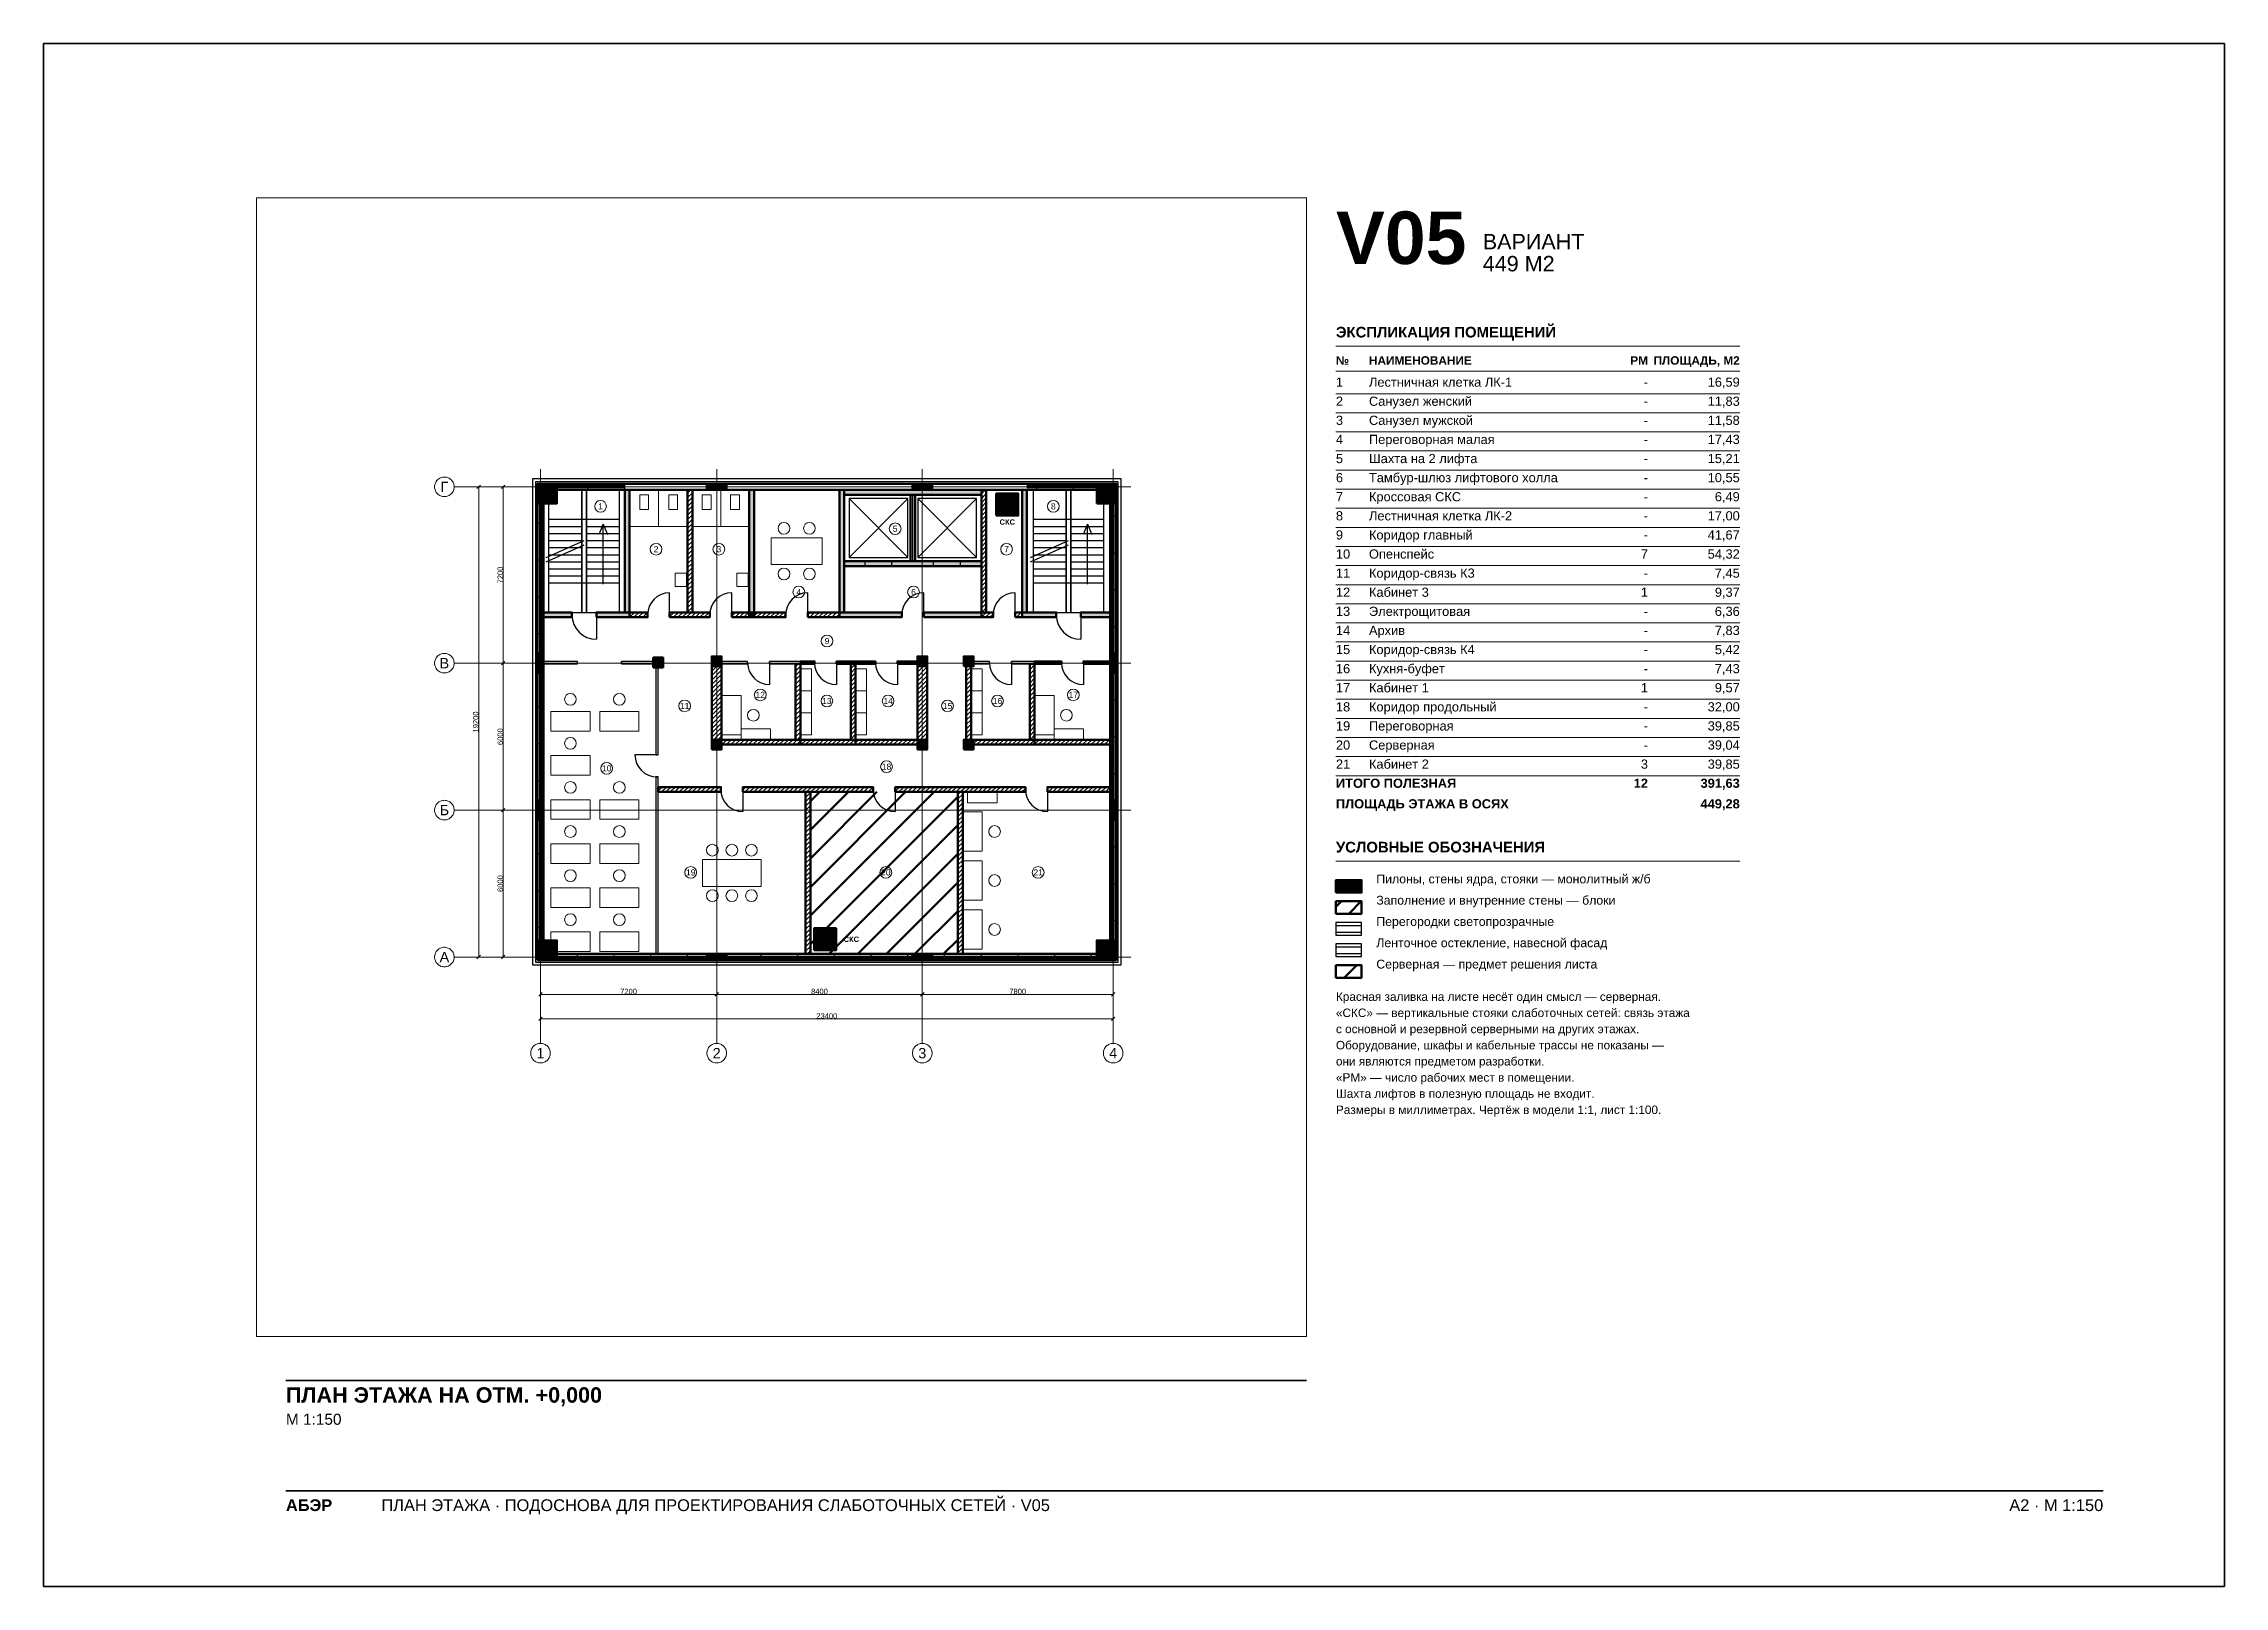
# Paper-space layout 'A2-1-100' of a CAD drawing. Header units: millimetres. Extents: x 0 to 594, y 0 to 420.
# The model-space entities are those that its viewports show. They can reach past a viewport. Long polylines and large blocks are cut down to what shows.
import ezdxf
from ezdxf.enums import TextEntityAlignment as Align

# ---------------------------------------------------------------- set-up
doc = ezdxf.new("R2010")
doc.units = ezdxf.units.MM
doc.linetypes.add('CENTER2', pattern=[2.541, 1.587, -0.318, 0.318, -0.318])
for name, color, linetype, lineweight in [('A-ANNO-LEGEND', 7, 'CONTINUOUS', 18), ('A-ANNO-NOTES', 8, 'CONTINUOUS', 13), ('A-ANNO-ROOM', 7, 'CONTINUOUS', 18), ('A-ANNO-TABLE', 7, 'CONTINUOUS', 18), ('A-DIMS', 8, 'CONTINUOUS', 13), ('A-DOOR', 3, 'CONTINUOUS', 25), ('A-ELEV', 7, 'CONTINUOUS', 25), ('A-FACADE-PANEL', 8, 'CONTINUOUS', 25), ('A-FURN', 8, 'CONTINUOUS', 18), ('A-GLAZ-RIBBON', 5, 'CONTINUOUS', 25), ('A-GRID', 8, 'CENTER2', 13), ('A-HATCH', 9, 'CONTINUOUS', 9), ('A-OUTLINE', 7, 'CONTINUOUS', 50), ('A-SANI', 8, 'CONTINUOUS', 18), ('A-STAIR', 7, 'CONTINUOUS', 25), ('A-TITLE', 7, 'CONTINUOUS', 35), ('A-VIEWPORT', 8, 'CONTINUOUS', 9), ('A-WALL-BLOCK', 9, 'CONTINUOUS', 50), ('A-WALL-GLASS', 4, 'CONTINUOUS', 25), ('A-WALL-RC', 7, 'CONTINUOUS', 50), ('E-SCS-RISER', 1, 'CONTINUOUS', 50), ('E-SERVER-ROOM', 1, 'CONTINUOUS', 50)]:
    doc.layers.add(name, color=color, linetype=linetype, lineweight=lineweight)
doc.styles.add('Arial', font='arial.ttf')
doc.styles.add('Arial-Bold', font='arialbd.ttf')
doc.styles.get("Standard").update_dxf_attribs({"font": 'arial.ttf'})

msp = doc.modelspace()

# ---------------------------------------------------------------- hatches: boundary and pattern name
at = {"layer": 'A-HATCH'}
h = msp.add_hatch(dxfattribs=at)
h.set_pattern_fill('ANSI31', scale=40)
h.paths.add_polyline_path([(6009, 14075), (6209, 14075), (6209, 19075), (6209, 19075), (6009, 19075), (6009, 19075)])
h = msp.add_hatch(dxfattribs=at)
h.set_pattern_fill('ANSI31', scale=40)
h.paths.add_polyline_path([(18013, 14075), (18213, 14075), (18213, 19075), (18213, 19075), (18013, 19075), (18013, 19075)])
h = msp.add_hatch(dxfattribs=at)
h.set_pattern_fill('ANSI31', scale=40)
h.paths.add_polyline_path([(3643, 13875), (4376, 13875), (4376, 14075), (3643, 14075)])
h = msp.add_hatch(dxfattribs=at)
h.set_pattern_fill('ANSI31', scale=40)
h.paths.add_polyline_path([(5276, 13875), (6917, 13875), (6917, 14075), (5276, 14075)])
h = msp.add_hatch(dxfattribs=at)
h.set_pattern_fill('ANSI31', scale=40)
h.paths.add_polyline_path([(7817, 13875), (8525, 13875), (8525, 14075), (7817, 14075)])
h = msp.add_hatch(dxfattribs=at)
h.set_pattern_fill('ANSI31', scale=40)
h.paths.add_polyline_path([(8725, 13875), (10018, 13875), (10018, 14075), (8725, 14075)])
h = msp.add_hatch(dxfattribs=at)
h.set_pattern_fill('ANSI31', scale=40)
h.paths.add_polyline_path([(10918, 13875), (12212, 13875), (12212, 14075), (10918, 14075)])
h = msp.add_hatch(dxfattribs=at)
h.set_pattern_fill('ANSI31', scale=40)
h.paths.add_polyline_path([(18013, 13875), (18494, 13875), (18494, 14075), (18013, 14075)])
h = msp.add_hatch(dxfattribs=at)
h.set_pattern_fill('ANSI31', scale=40)
h.paths.add_polyline_path([(19394, 13875), (19674, 13875), (19674, 14075), (19394, 14075)])
h = msp.add_hatch(dxfattribs=at)
h.set_pattern_fill('ANSI31', scale=40)
h.paths.add_polyline_path([(4709, 11975), (4809, 11975), (4809, 12075), (4709, 12075)])
h = msp.add_hatch(dxfattribs=at)
h.set_pattern_fill('ANSI31', scale=40)
h.paths.add_polyline_path([(7000, 8675), (7400, 8675), (7400, 12075), (7000, 12075)])
h = msp.add_hatch(dxfattribs=at)
h.set_pattern_fill('ANSI31', scale=40)
h.paths.add_polyline_path([(10423, 8875), (10623, 8875), (10623, 11975), (10423, 11975)])
h = msp.add_hatch(dxfattribs=at)
h.set_pattern_fill('ANSI31', scale=40)
h.paths.add_polyline_path([(10623, 11975), (11198, 11975), (11198, 12075), (10623, 12075)])
h = msp.add_hatch(dxfattribs=at)
h.set_pattern_fill('ANSI31', scale=40)
h.paths.add_polyline_path([(12098, 11975), (12874, 11975), (12874, 12075), (12098, 12075)])
h = msp.add_hatch(dxfattribs=at)
h.set_pattern_fill('ANSI31', scale=40)
h.paths.add_polyline_path([(12674, 8875), (12874, 8875), (12874, 11975), (12674, 11975)])
h = msp.add_hatch(dxfattribs=at)
h.set_pattern_fill('ANSI31', scale=40)
h.paths.add_polyline_path([(12874, 11975), (13687, 11975), (13687, 12075), (12874, 12075)])
h = msp.add_hatch(dxfattribs=at)
h.set_pattern_fill('ANSI31', scale=40)
h.paths.add_polyline_path([(14587, 11975), (15400, 11975), (15400, 12075), (14587, 12075)])
h = msp.add_hatch(dxfattribs=at)
h.set_pattern_fill('ANSI31', scale=40)
h.paths.add_polyline_path([(15400, 8675), (15800, 8675), (15800, 12075), (15400, 12075)])
h = msp.add_hatch(dxfattribs=at)
h.set_pattern_fill('ANSI31', scale=40)
h.paths.add_polyline_path([(17393, 8675), (17593, 8675), (17593, 12075), (17393, 12075)])
h = msp.add_hatch(dxfattribs=at)
h.set_pattern_fill('ANSI31', scale=40)
h.paths.add_polyline_path([(19989, 8875), (20189, 8875), (20189, 11975), (19989, 11975)])
h = msp.add_hatch(dxfattribs=at)
h.set_pattern_fill('ANSI31', scale=40)
h.paths.add_polyline_path([(20189, 11975), (21282, 11975), (21282, 12075), (20189, 12075)])
h = msp.add_hatch(dxfattribs=at)
h.set_pattern_fill('ANSI31', scale=40)
h.paths.add_polyline_path([(22182, 11975), (23275, 11975), (23275, 11975), (23275, 12075), (23275, 12075), (22182, 12075)])
h = msp.add_hatch(dxfattribs=at)
h.set_pattern_fill('ANSI31', scale=40)
h.paths.add_polyline_path([(7400, 8675), (10623, 8675), (10623, 8875), (7400, 8875)])
h = msp.add_hatch(dxfattribs=at)
h.set_pattern_fill('ANSI31', scale=40)
h.paths.add_polyline_path([(10623, 8675), (12874, 8675), (12874, 8875), (10623, 8875)])
h = msp.add_hatch(dxfattribs=at)
h.set_pattern_fill('ANSI31', scale=40)
h.paths.add_polyline_path([(12874, 8675), (15400, 8675), (15400, 8875), (12874, 8875)])
h = msp.add_hatch(dxfattribs=at)
h.set_pattern_fill('ANSI31', scale=40)
h.paths.add_polyline_path([(17593, 8675), (20189, 8675), (20189, 8875), (17593, 8875)])
h = msp.add_hatch(dxfattribs=at)
h.set_pattern_fill('ANSI31', scale=40)
h.paths.add_polyline_path([(20189, 8675), (23275, 8675), (23275, 8675), (23275, 8875), (23275, 8875), (20189, 8875)])
h = msp.add_hatch(dxfattribs=at)
h.set_pattern_fill('ANSI31', scale=40)
h.paths.add_polyline_path([(4809, 6742), (7370, 6742), (7370, 6942), (4809, 6942)])
h = msp.add_hatch(dxfattribs=at)
h.set_pattern_fill('ANSI31', scale=40)
h.paths.add_polyline_path([(8270, 6742), (13592, 6742), (13592, 6942), (8270, 6942)])
h = msp.add_hatch(dxfattribs=at)
h.set_pattern_fill('ANSI31', scale=40)
h.paths.add_polyline_path([(10831, 125), (11031, 125), (11031, 125), (11031, 6742), (10831, 6742), (10831, 125)])
h = msp.add_hatch(dxfattribs=at)
h.set_pattern_fill('ANSI31', scale=40)
h.paths.add_polyline_path([(14492, 6742), (19814, 6742), (19814, 6942), (14492, 6942)])
h = msp.add_hatch(dxfattribs=at)
h.set_pattern_fill('ANSI31', scale=40)
h.paths.add_polyline_path([(17053, 125), (17253, 125), (17253, 125), (17253, 6742), (17053, 6742), (17053, 125)])
h = msp.add_hatch(dxfattribs=at)
h.set_pattern_fill('ANSI31', scale=40)
h.paths.add_polyline_path([(20714, 6742), (23275, 6742), (23275, 6742), (23275, 6942), (23275, 6942), (20714, 6942)])
at = {"layer": 'A-WALL-RC'}
h = msp.add_hatch(color=7, dxfattribs=at)
h.dxf.hatch_style = 1
h.paths.add_polyline_path([(-125, 18525), (675, 18525), (675, 19325), (-125, 19325)])
h = msp.add_hatch(color=7, dxfattribs=at)
h.dxf.hatch_style = 1
h.paths.add_polyline_path([(3443, 14075), (3643, 14075), (3643, 19075), (3643, 19075), (3443, 19075), (3443, 19075)])
h = msp.add_hatch(color=7, dxfattribs=at)
h.dxf.hatch_style = 1
h.paths.add_polyline_path([(6800, 19075), (7600, 19075), (7600, 19325), (6800, 19325)])
h = msp.add_hatch(color=7, dxfattribs=at)
h.dxf.hatch_style = 1
h.paths.add_polyline_path([(8525, 14075), (8725, 14075), (8725, 19075), (8725, 19075), (8525, 19075), (8525, 19075)])
h = msp.add_hatch(color=7, dxfattribs=at)
h.dxf.hatch_style = 1
h.paths.add_polyline_path([(12212, 14075), (12412, 14075), (12412, 19075), (12412, 19075), (12212, 19075), (12212, 19075)])
h = msp.add_hatch(color=7, dxfattribs=at)
h.dxf.hatch_style = 1
h.paths.add_polyline_path([(12412, 18875), (18013, 18875), (18013, 19075), (18013, 19075), (12412, 19075), (12412, 19075)])
h = msp.add_hatch(color=7, dxfattribs=at)
h.dxf.hatch_style = 1
h.paths.add_polyline_path([(15112, 16159), (15312, 16159), (15312, 18875), (15112, 18875)])
h = msp.add_hatch(color=7, dxfattribs=at)
h.dxf.hatch_style = 1
h.paths.add_polyline_path([(15200, 19075), (16000, 19075), (16000, 19325), (15200, 19325)])
h = msp.add_hatch(color=7, dxfattribs=at)
h.dxf.hatch_style = 1
h.paths.add_polyline_path([(19674, 14075), (19874, 14075), (19874, 19075), (19874, 19075), (19674, 19075), (19674, 19075)])
h = msp.add_hatch(color=7, dxfattribs=at)
h.dxf.hatch_style = 1
h.paths.add_polyline_path([(22725, 18525), (23525, 18525), (23525, 19325), (22725, 19325)])
h = msp.add_hatch(color=7, dxfattribs=at)
h.dxf.hatch_style = 1
h.paths.add_polyline_path([(12412, 15959), (18013, 15959), (18013, 16159), (12412, 16159)])
h = msp.add_hatch(color=7, dxfattribs=at)
h.dxf.hatch_style = 1
h.paths.add_polyline_path([(125, 13875), (125, 13875), (1284, 13875), (1284, 14075), (125, 14075), (125, 14075)])
h = msp.add_hatch(color=7, dxfattribs=at)
h.dxf.hatch_style = 1
h.paths.add_polyline_path([(2284, 13875), (3643, 13875), (3643, 14075), (2284, 14075)])
h = msp.add_hatch(color=7, dxfattribs=at)
h.dxf.hatch_style = 1
h.paths.add_polyline_path([(8525, 13875), (8725, 13875), (8725, 14075), (8525, 14075)])
h = msp.add_hatch(color=7, dxfattribs=at)
h.dxf.hatch_style = 1
h.paths.add_polyline_path([(12212, 13875), (14762, 13875), (14762, 14075), (12212, 14075)])
h = msp.add_hatch(color=7, dxfattribs=at)
h.dxf.hatch_style = 1
h.paths.add_polyline_path([(15662, 13875), (18013, 13875), (18013, 14075), (15662, 14075)])
h = msp.add_hatch(color=7, dxfattribs=at)
h.dxf.hatch_style = 1
h.paths.add_polyline_path([(19674, 13875), (21074, 13875), (21074, 14075), (19674, 14075)])
h = msp.add_hatch(color=7, dxfattribs=at)
h.dxf.hatch_style = 1
h.paths.add_polyline_path([(22074, 13875), (23275, 13875), (23275, 13875), (23275, 14075), (23275, 14075), (22074, 14075)])
h = msp.add_hatch(color=7, dxfattribs=at)
h.dxf.hatch_style = 1
h.paths.add_polyline_path([(-125, 11600), (125, 11600), (125, 12400), (-125, 12400)])
h = msp.add_hatch(color=7, dxfattribs=at)
h.dxf.hatch_style = 1
h.paths.add_polyline_path([(4609, 11825), (5009, 11825), (5009, 12225), (4609, 12225)])
h = msp.add_hatch(color=7, dxfattribs=at)
h.dxf.hatch_style = 1
h.paths.add_polyline_path([(7000, 11875), (7400, 11875), (7400, 12275), (7000, 12275)])
h = msp.add_hatch(color=7, dxfattribs=at)
h.dxf.hatch_style = 1
h.paths.add_polyline_path([(15400, 11875), (15800, 11875), (15800, 12275), (15400, 12275)])
h = msp.add_hatch(color=7, dxfattribs=at)
h.dxf.hatch_style = 1
h.paths.add_polyline_path([(17293, 11875), (17693, 11875), (17693, 12275), (17293, 12275)])
h = msp.add_hatch(color=7, dxfattribs=at)
h.dxf.hatch_style = 1
h.paths.add_polyline_path([(23275, 11600), (23525, 11600), (23525, 12400), (23275, 12400)])
h = msp.add_hatch(color=7, dxfattribs=at)
h.dxf.hatch_style = 1
h.paths.add_polyline_path([(7000, 8475), (7400, 8475), (7400, 8875), (7000, 8875)])
h = msp.add_hatch(color=7, dxfattribs=at)
h.dxf.hatch_style = 1
h.paths.add_polyline_path([(15400, 8475), (15800, 8475), (15800, 8875), (15400, 8875)])
h = msp.add_hatch(color=7, dxfattribs=at)
h.dxf.hatch_style = 1
h.paths.add_polyline_path([(17293, 8475), (17693, 8475), (17693, 8875), (17293, 8875)])
h = msp.add_hatch(color=7, dxfattribs=at)
h.dxf.hatch_style = 1
h.paths.add_polyline_path([(-125, 5600), (125, 5600), (125, 6400), (-125, 6400)])
h = msp.add_hatch(color=7, dxfattribs=at)
h.dxf.hatch_style = 1
h.paths.add_polyline_path([(23275, 5600), (23525, 5600), (23525, 6400), (23275, 6400)])
h = msp.add_hatch(color=7, dxfattribs=at)
h.dxf.hatch_style = 1
h.paths.add_polyline_path([(-125, -125), (675, -125), (675, 675), (-125, 675)])
h = msp.add_hatch(color=7, dxfattribs=at)
h.dxf.hatch_style = 1
h.paths.add_polyline_path([(6800, -125), (7600, -125), (7600, 125), (6800, 125)])
h = msp.add_hatch(color=7, dxfattribs=at)
h.dxf.hatch_style = 1
h.paths.add_polyline_path([(15200, -125), (16000, -125), (16000, 125), (15200, 125)])
h = msp.add_hatch(color=7, dxfattribs=at)
h.dxf.hatch_style = 1
h.paths.add_polyline_path([(22725, -125), (23525, -125), (23525, 675), (22725, 675)])
at = {"layer": 'E-SCS-RISER'}
h = msp.add_hatch(color=7, dxfattribs=at)
h.dxf.hatch_style = 1
h.paths.add_polyline_path([(18624, 18025), (19524, 18025), (19524, 18925), (18624, 18925)])
h = msp.add_hatch(color=7, dxfattribs=at)
h.dxf.hatch_style = 1
h.paths.add_polyline_path([(11181, 275), (12081, 275), (12081, 1175), (11181, 1175)])
at = {"layer": 'E-SERVER-ROOM'}
h = msp.add_hatch(dxfattribs=at)
h.set_pattern_fill('ANSI31', scale=260)
h.paths.add_polyline_path([(11031, 125), (17053, 125), (17053, 6742), (11031, 6742)])

# ---------------------------------------------------------------- linework, layer by layer
at = {"layer": 'A-ANNO-ROOM'}
for centre in [(2455, 18405), (20954, 18405), (14492, 17489), (4723, 16655), (7289, 16655), (19043, 16655), (10555, 14905), (15242, 14905), (11705, 12905), (8980, 10705), (11703, 10455), (14204, 10455), (18673, 10455), (21769, 10705), (5889, 10255), (16630, 10255), (2705, 7705), (14139, 7772), (6139, 3455), (14111, 3455), (20333, 3455)]:
    msp.add_circle(centre, 240, dxfattribs=at)
at = {"layer": 'A-DIMS'}
for p, q in [((-2596, 19129), (-2454, 19271)), ((-2525, 0), (-2525, 19200)), ((-1596, 19129), (-1454, 19271)), ((-1525, 12000), (-1525, 19200)), ((-1596, 11929), (-1454, 12071)), ((-1596, 11929), (-1454, 12071)), ((-1525, 6000), (-1525, 12000)), ((-1596, 5929), (-1454, 6071)), ((-1596, 5929), (-1454, 6071)), ((-1525, 0), (-1525, 6000)), ((-2596, -71), (-2454, 71)), ((-1596, -71), (-1454, 71)), ((-71, -1596), (71, -1454)), ((0, -1525), (7200, -1525)), ((7129, -1596), (7271, -1454)), ((7129, -1596), (7271, -1454)), ((7200, -1525), (15600, -1525)), ((15529, -1596), (15671, -1454)), ((15529, -1596), (15671, -1454)), ((15600, -1525), (23400, -1525)), ((23329, -1596), (23471, -1454)), ((-71, -2596), (71, -2454)), ((0, -2525), (23400, -2525)), ((23329, -2596), (23471, -2454))]:
    msp.add_line(p, q, dxfattribs=at)
at = {"layer": 'A-DOOR'}
for p, q in [((13262, 15959), (13262, 16159)), ((14362, 15959), (14362, 16159)), ((16063, 15959), (16063, 16159)), ((17163, 15959), (17163, 16159)), ((5276, 13975), (5276, 14875)), ((7817, 13975), (7817, 14875)), ((10918, 13975), (10918, 14875)), ((15662, 13975), (15662, 14875)), ((19394, 13975), (19394, 14875)), ((1284, 13875), (1284, 14075)), ((2284, 13875), (2284, 14075)), ((2284, 13975), (2284, 12975)), ((4376, 13875), (4376, 14075)), ((5276, 13875), (5276, 14075)), ((6917, 13875), (6917, 14075)), ((7817, 13875), (7817, 14075)), ((10018, 13875), (10018, 14075)), ((10918, 13875), (10918, 14075)), ((14762, 13875), (14762, 14075)), ((15662, 13875), (15662, 14075)), ((18494, 13875), (18494, 14075)), ((19394, 13875), (19394, 14075)), ((21074, 13875), (21074, 14075)), ((22074, 13875), (22074, 14075)), ((22074, 13975), (22074, 12975)), ((1517, 11975), (1517, 12075)), ((3317, 11975), (3317, 12075)), ((8462, 11975), (8462, 12075)), ((9362, 11975), (9362, 12075)), ((9362, 12025), (9362, 11125)), ((11198, 11975), (11198, 12075)), ((12098, 11975), (12098, 12075)), ((12098, 12025), (12098, 11125)), ((13687, 11975), (13687, 12075)), ((14587, 11975), (14587, 12075)), ((14587, 12025), (14587, 11125)), ((18341, 11975), (18341, 12075)), ((19241, 11975), (19241, 12075)), ((19241, 12025), (19241, 11125)), ((21282, 11975), (21282, 12075)), ((22182, 11975), (22182, 12075)), ((22182, 12025), (22182, 11125)), ((4759, 8258), (3859, 8258)), ((4709, 8258), (4809, 8258)), ((4709, 7358), (4809, 7358)), ((7370, 6742), (7370, 6942)), ((8270, 6742), (8270, 6942)), ((8270, 6842), (8270, 5942)), ((13592, 6742), (13592, 6942)), ((14492, 6742), (14492, 6942)), ((14492, 6842), (14492, 5942)), ((19814, 6742), (19814, 6942)), ((20714, 6742), (20714, 6942)), ((20714, 6842), (20714, 5942))]:
    msp.add_line(p, q, dxfattribs=at)
for centre, radius, start, end in [((5276, 13975), 900, 90, 180), ((7817, 13975), 900, 90, 180), ((10918, 13975), 900, 90, 180), ((15662, 13975), 900, 90, 180), ((19394, 13975), 900, 90, 180), ((2284, 13975), 1000, 180, -90), ((22074, 13975), 1000, 180, -90), ((9362, 12025), 900, 180, -90), ((12098, 12025), 900, 180, -90), ((14587, 12025), 900, 180, -90), ((19241, 12025), 900, 180, -90), ((22182, 12025), 900, 180, -90), ((4759, 8258), 900, 180, -90), ((8270, 6842), 900, 180, -90), ((14492, 6842), 900, 180, -90), ((20714, 6842), 900, 180, -90)]:
    msp.add_arc(centre, radius, start, end, dxfattribs=at)
at = {"layer": 'A-ELEV'}
for p, q in [((12612, 16309), (15012, 18725)), ((12612, 18725), (15012, 16309)), ((15212, 16159), (15212, 18875)), ((15413, 16309), (17813, 18725)), ((15413, 18725), (17813, 16309))]:
    msp.add_line(p, q, dxfattribs=at)
for points in [[(12612, 16309), (15012, 16309), (15012, 18725), (12612, 18725)], [(15413, 16309), (17813, 16309), (17813, 18725), (15413, 18725)]]:
    msp.add_lwpolyline(points, close=True, dxfattribs=at)
at = {"layer": 'A-FACADE-PANEL'}
for points in [[(-325, -325), (23725, -325), (23725, 19525), (-325, 19525)], [(-205, -205), (23605, -205), (23605, 19405), (-205, 19405)]]:
    msp.add_lwpolyline(points, close=True, dxfattribs=at)
at = {"layer": 'A-FURN'}
for p, q in [((10623, 10875), (11073, 10875)), ((12874, 10875), (13324, 10875)), ((17593, 10875), (18043, 10875)), ((10623, 9975), (11073, 9975)), ((12874, 9975), (13324, 9975)), ((17593, 9975), (18043, 9975))]:
    msp.add_line(p, q, dxfattribs=at)
for points in [[(9425, 16025), (11512, 16025), (11512, 17125), (9425, 17125)], [(10623, 9075), (11073, 9075), (11073, 11775), (10623, 11775)], [(12874, 9075), (13324, 9075), (13324, 11775), (12874, 11775)], [(17593, 9075), (18043, 9075), (18043, 11775), (17593, 11775)], [(425, 9225), (2025, 9225), (2025, 10025), (425, 10025)], [(2425, 9225), (4025, 9225), (4025, 10025), (2425, 10025)], [(7400, 9075), (8200, 9075), (8200, 10675), (7400, 10675)], [(20189, 9075), (20989, 9075), (20989, 10675), (20189, 10675)], [(8200, 8875), (9400, 8875), (9400, 9325), (8200, 9325)], [(20989, 8875), (22189, 8875), (22189, 9325), (20989, 9325)], [(425, 7425), (2025, 7425), (2025, 8225), (425, 8225)], [(425, 5625), (2025, 5625), (2025, 6425), (425, 6425)], [(2425, 5625), (4025, 5625), (4025, 6425), (2425, 6425)], [(17453, 6292), (18653, 6292), (18653, 6742), (17453, 6742)], [(17253, 4325), (18053, 4325), (18053, 5925), (17253, 5925)], [(425, 3825), (2025, 3825), (2025, 4625), (425, 4625)], [(2425, 3825), (4025, 3825), (4025, 4625), (2425, 4625)], [(6620, 2884), (9020, 2884), (9020, 3984), (6620, 3984)], [(17253, 2325), (18053, 2325), (18053, 3925), (17253, 3925)], [(425, 2025), (2025, 2025), (2025, 2825), (425, 2825)], [(2425, 2025), (4025, 2025), (4025, 2825), (2425, 2825)], [(17253, 325), (18053, 325), (18053, 1925), (17253, 1925)], [(425, 225), (2025, 225), (2025, 1025), (425, 1025)], [(2425, 225), (4025, 225), (4025, 1025), (2425, 1025)]]:
    msp.add_lwpolyline(points, close=True, dxfattribs=at)
for centre in [(9947, 17505), (10990, 17505), (9947, 15645), (10990, 15645), (1225, 10525), (3225, 10525), (8700, 9875), (21489, 9875), (1225, 8725), (1225, 6925), (3225, 6925), (1225, 5125), (3225, 5125), (18553, 5125), (7020, 4364), (7820, 4364), (8620, 4364), (1225, 3325), (3225, 3325), (7020, 2504), (7820, 2504), (8620, 2504), (18553, 3125), (1225, 1525), (3225, 1525), (18553, 1125)]:
    msp.add_circle(centre, 240, dxfattribs=at)
at = {"layer": 'A-GLAZ-RIBBON'}
for p, q in [((125, 19200), (-125, 19200)), ((-40, 19200), (-40, 0)), ((40, 19200), (40, 0)), ((3443, 19240), (125, 19240)), ((3443, 19160), (125, 19160)), ((443, 19075), (443, 19325)), ((1943, 19075), (1943, 19325)), ((3443, 19075), (3443, 19325)), ((23275, 19240), (19874, 19240)), ((23275, 19160), (19874, 19160)), ((20275, 19075), (20275, 19325)), ((21775, 19075), (21775, 19325)), ((23275, 19075), (23275, 19325)), ((23360, 0), (23360, 19200)), ((23440, 0), (23440, 19200)), ((23275, 18000), (23525, 18000)), ((125, 17700), (-125, 17700)), ((125, 16200), (-125, 16200)), ((23275, 16500), (23525, 16500)), ((125, 14700), (-125, 14700)), ((23275, 15000), (23525, 15000)), ((23275, 13500), (23525, 13500)), ((125, 13200), (-125, 13200)), ((125, 11700), (-125, 11700)), ((23275, 12000), (23525, 12000)), ((125, 10200), (-125, 10200)), ((23275, 10500), (23525, 10500)), ((23275, 9000), (23525, 9000)), ((125, 8700), (-125, 8700)), ((125, 7200), (-125, 7200)), ((23275, 7500), (23525, 7500)), ((125, 5700), (-125, 5700)), ((23275, 6000), (23525, 6000)), ((23275, 4500), (23525, 4500)), ((125, 4200), (-125, 4200)), ((125, 2700), (-125, 2700)), ((23275, 3000), (23525, 3000)), ((125, 1200), (-125, 1200)), ((23275, 1500), (23525, 1500)), ((0, 125), (0, -125)), ((0, 40), (23400, 40)), ((1500, 125), (1500, -125)), ((3000, 125), (3000, -125)), ((4500, 125), (4500, -125)), ((6000, 125), (6000, -125)), ((7500, 125), (7500, -125)), ((9000, 125), (9000, -125)), ((10500, 125), (10500, -125)), ((12000, 125), (12000, -125)), ((13500, 125), (13500, -125)), ((15000, 125), (15000, -125)), ((16500, 125), (16500, -125)), ((18000, 125), (18000, -125)), ((19500, 125), (19500, -125)), ((21000, 125), (21000, -125)), ((22500, 125), (22500, -125)), ((23275, 0), (23525, 0)), ((0, -40), (23400, -40))]:
    msp.add_line(p, q, dxfattribs=at)
at = {"layer": 'A-GRID'}
for p, q in [((0, -3525), (0, 19925)), ((7200, -3525), (7200, 19925)), ((15600, -3525), (15600, 19925)), ((23400, -3525), (23400, 19925)), ((-3525, 19200), (24125, 19200)), ((-3525, 12000), (24125, 12000)), ((-3525, 6000), (24125, 6000)), ((-3525, 0), (24125, 0))]:
    msp.add_line(p, q, dxfattribs=at)
for centre in [(-3925, 19200), (-3925, 12000), (-3925, 6000), (-3925, 0), (0, -3925), (7200, -3925), (15600, -3925), (23400, -3925)]:
    msp.add_circle(centre, 400, dxfattribs=at)
at = {"layer": 'A-OUTLINE'}
for points in [[(-125, -125), (23525, -125), (23525, 19325), (-125, 19325)], [(125, 125), (23275, 125), (23275, 19075), (125, 19075)]]:
    msp.add_lwpolyline(points, close=True, dxfattribs=at)
at = {"layer": 'A-SANI'}
for points in [[(3643, 17575), (4826, 17575), (4826, 19075), (3643, 19075)], [(4054, 18275), (4414, 18275), (4414, 18875), (4054, 18875)], [(4826, 17575), (6009, 17575), (6009, 19075), (4826, 19075)], [(5238, 18275), (5598, 18275), (5598, 18875), (5238, 18875)], [(6209, 17575), (7367, 17575), (7367, 19075), (6209, 19075)], [(6608, 18275), (6968, 18275), (6968, 18875), (6608, 18875)], [(7367, 17575), (8525, 17575), (8525, 19075), (7367, 19075)], [(7766, 18275), (8126, 18275), (8126, 18875), (7766, 18875)], [(5509, 15125), (5969, 15125), (5969, 15675), (5509, 15675)], [(8025, 15125), (8485, 15125), (8485, 15675), (8025, 15675)]]:
    msp.add_lwpolyline(points, close=True, dxfattribs=at)
at = {"layer": 'A-STAIR'}
for p, q in [((334, 17875), (1684, 17875)), ((334, 17875), (3234, 17875)), ((1884, 17875), (3234, 17875)), ((20124, 17875), (21474, 17875)), ((20124, 17875), (23024, 17875)), ((21674, 17875), (23024, 17875)), ((234, 16315), (1784, 17008)), ((334, 17586), (1684, 17586)), ((334, 17297), (1684, 17297)), ((334, 17008), (1684, 17008)), ((1884, 17586), (3234, 17586)), ((1884, 17297), (3234, 17297)), ((1884, 17008), (3234, 17008)), ((2559, 17675), (2379, 17255)), ((2559, 15225), (2559, 17675)), ((2559, 17675), (2739, 17255)), ((20024, 16315), (21574, 17008)), ((20124, 17586), (21474, 17586)), ((20124, 17297), (21474, 17297)), ((20124, 17008), (21474, 17008)), ((21674, 17586), (23024, 17586)), ((21674, 17297), (23024, 17297)), ((21674, 17008), (23024, 17008)), ((22350, 17675), (22170, 17255)), ((22350, 15225), (22350, 17675)), ((22350, 17675), (22530, 17255)), ((234, 16142), (1784, 16835)), ((334, 16719), (1684, 16719)), ((334, 16431), (1684, 16431)), ((334, 16142), (1684, 16142)), ((1884, 16719), (3234, 16719)), ((1884, 16431), (3234, 16431)), ((1884, 16142), (3234, 16142)), ((20024, 16142), (21574, 16835)), ((20124, 16719), (21474, 16719)), ((20124, 16431), (21474, 16431)), ((20124, 16142), (21474, 16142)), ((21674, 16719), (23024, 16719)), ((21674, 16431), (23024, 16431)), ((21674, 16142), (23024, 16142)), ((334, 15853), (1684, 15853)), ((334, 15564), (1684, 15564)), ((334, 15275), (3234, 15275)), ((1884, 15853), (3234, 15853)), ((1884, 15564), (3234, 15564)), ((20124, 15853), (21474, 15853)), ((20124, 15564), (21474, 15564)), ((20124, 15275), (23024, 15275)), ((21674, 15853), (23024, 15853)), ((21674, 15564), (23024, 15564))]:
    msp.add_line(p, q, dxfattribs=at)
for points in [[(334, 14075), (1684, 14075), (1684, 19075), (334, 19075)], [(1684, 14075), (1884, 14075), (1884, 19075), (1684, 19075)], [(1884, 14075), (3234, 14075), (3234, 19075), (1884, 19075)], [(20124, 14075), (21474, 14075), (21474, 19075), (20124, 19075)], [(21474, 14075), (21674, 14075), (21674, 19075), (21474, 19075)], [(21674, 14075), (23024, 14075), (23024, 19075), (21674, 19075)]]:
    msp.add_lwpolyline(points, close=True, dxfattribs=at)
at = {"layer": 'A-WALL-BLOCK'}
for points in [[(6009, 14075), (6209, 14075), (6209, 19075), (6209, 19075), (6009, 19075), (6009, 19075)], [(18013, 14075), (18213, 14075), (18213, 19075), (18213, 19075), (18013, 19075), (18013, 19075)], [(3643, 13875), (4376, 13875), (4376, 14075), (3643, 14075)], [(5276, 13875), (6917, 13875), (6917, 14075), (5276, 14075)], [(7817, 13875), (8525, 13875), (8525, 14075), (7817, 14075)], [(8725, 13875), (10018, 13875), (10018, 14075), (8725, 14075)], [(10918, 13875), (12212, 13875), (12212, 14075), (10918, 14075)], [(18013, 13875), (18494, 13875), (18494, 14075), (18013, 14075)], [(19394, 13875), (19674, 13875), (19674, 14075), (19394, 14075)], [(4709, 11975), (4809, 11975), (4809, 12075), (4709, 12075)], [(7000, 8675), (7400, 8675), (7400, 12075), (7000, 12075)], [(10423, 8875), (10623, 8875), (10623, 11975), (10423, 11975)], [(10623, 11975), (11198, 11975), (11198, 12075), (10623, 12075)], [(12098, 11975), (12874, 11975), (12874, 12075), (12098, 12075)], [(12674, 8875), (12874, 8875), (12874, 11975), (12674, 11975)], [(12874, 11975), (13687, 11975), (13687, 12075), (12874, 12075)], [(14587, 11975), (15400, 11975), (15400, 12075), (14587, 12075)], [(15400, 8675), (15800, 8675), (15800, 12075), (15400, 12075)], [(17393, 8675), (17593, 8675), (17593, 12075), (17393, 12075)], [(19989, 8875), (20189, 8875), (20189, 11975), (19989, 11975)], [(20189, 11975), (21282, 11975), (21282, 12075), (20189, 12075)], [(22182, 11975), (23275, 11975), (23275, 11975), (23275, 12075), (23275, 12075), (22182, 12075)], [(7400, 8675), (10623, 8675), (10623, 8875), (7400, 8875)], [(10623, 8675), (12874, 8675), (12874, 8875), (10623, 8875)], [(12874, 8675), (15400, 8675), (15400, 8875), (12874, 8875)], [(17593, 8675), (20189, 8675), (20189, 8875), (17593, 8875)], [(20189, 8675), (23275, 8675), (23275, 8675), (23275, 8875), (23275, 8875), (20189, 8875)], [(4809, 6742), (7370, 6742), (7370, 6942), (4809, 6942)], [(8270, 6742), (13592, 6742), (13592, 6942), (8270, 6942)], [(10831, 125), (11031, 125), (11031, 125), (11031, 6742), (10831, 6742), (10831, 125)], [(14492, 6742), (19814, 6742), (19814, 6942), (14492, 6942)], [(17053, 125), (17253, 125), (17253, 125), (17253, 6742), (17053, 6742), (17053, 125)], [(20714, 6742), (23275, 6742), (23275, 6742), (23275, 6942), (23275, 6942), (20714, 6942)]]:
    msp.add_lwpolyline(points, close=True, dxfattribs=at)
at = {"layer": 'A-WALL-GLASS'}
for points in [[(125, 11975), (125, 11975), (1517, 11975), (1517, 12075), (125, 12075), (125, 12075)], [(3317, 11975), (4709, 11975), (4709, 12075), (3317, 12075)], [(4709, 8258), (4809, 8258), (4809, 11975), (4709, 11975)], [(7400, 11975), (8462, 11975), (8462, 12075), (7400, 12075)], [(9362, 11975), (10623, 11975), (10623, 12075), (9362, 12075)], [(17593, 11975), (18341, 11975), (18341, 12075), (17593, 12075)], [(19241, 11975), (20189, 11975), (20189, 12075), (19241, 12075)], [(4709, 125), (4809, 125), (4809, 125), (4809, 7358), (4709, 7358), (4709, 125)]]:
    msp.add_lwpolyline(points, close=True, dxfattribs=at)
at = {"layer": 'A-WALL-RC'}
for points in [[(-125, 18525), (675, 18525), (675, 19325), (-125, 19325)], [(3443, 14075), (3643, 14075), (3643, 19075), (3643, 19075), (3443, 19075), (3443, 19075)], [(6800, 19075), (7600, 19075), (7600, 19325), (6800, 19325)], [(8525, 14075), (8725, 14075), (8725, 19075), (8725, 19075), (8525, 19075), (8525, 19075)], [(12212, 14075), (12412, 14075), (12412, 19075), (12412, 19075), (12212, 19075), (12212, 19075)], [(12412, 18875), (18013, 18875), (18013, 19075), (18013, 19075), (12412, 19075), (12412, 19075)], [(15112, 16159), (15312, 16159), (15312, 18875), (15112, 18875)], [(15200, 19075), (16000, 19075), (16000, 19325), (15200, 19325)], [(19674, 14075), (19874, 14075), (19874, 19075), (19874, 19075), (19674, 19075), (19674, 19075)], [(22725, 18525), (23525, 18525), (23525, 19325), (22725, 19325)], [(12412, 15959), (18013, 15959), (18013, 16159), (12412, 16159)], [(125, 13875), (125, 13875), (1284, 13875), (1284, 14075), (125, 14075), (125, 14075)], [(2284, 13875), (3643, 13875), (3643, 14075), (2284, 14075)], [(8525, 13875), (8725, 13875), (8725, 14075), (8525, 14075)], [(12212, 13875), (14762, 13875), (14762, 14075), (12212, 14075)], [(15662, 13875), (18013, 13875), (18013, 14075), (15662, 14075)], [(19674, 13875), (21074, 13875), (21074, 14075), (19674, 14075)], [(22074, 13875), (23275, 13875), (23275, 13875), (23275, 14075), (23275, 14075), (22074, 14075)], [(-125, 11600), (125, 11600), (125, 12400), (-125, 12400)], [(4609, 11825), (5009, 11825), (5009, 12225), (4609, 12225)], [(7000, 11875), (7400, 11875), (7400, 12275), (7000, 12275)], [(15400, 11875), (15800, 11875), (15800, 12275), (15400, 12275)], [(17293, 11875), (17693, 11875), (17693, 12275), (17293, 12275)], [(23275, 11600), (23525, 11600), (23525, 12400), (23275, 12400)], [(7000, 8475), (7400, 8475), (7400, 8875), (7000, 8875)], [(15400, 8475), (15800, 8475), (15800, 8875), (15400, 8875)], [(17293, 8475), (17693, 8475), (17693, 8875), (17293, 8875)], [(-125, 5600), (125, 5600), (125, 6400), (-125, 6400)], [(23275, 5600), (23525, 5600), (23525, 6400), (23275, 6400)], [(-125, -125), (675, -125), (675, 675), (-125, 675)], [(6800, -125), (7600, -125), (7600, 125), (6800, 125)], [(15200, -125), (16000, -125), (16000, 125), (15200, 125)], [(22725, -125), (23525, -125), (23525, 675), (22725, 675)]]:
    msp.add_lwpolyline(points, close=True, dxfattribs=at)
at = {"layer": 'E-SCS-RISER'}
for points in [[(18624, 18025), (19524, 18025), (19524, 18925), (18624, 18925)], [(11181, 275), (12081, 275), (12081, 1175), (11181, 1175)]]:
    msp.add_lwpolyline(points, close=True, dxfattribs=at)

# ---------------------------------------------------------------- texts
at = {"layer": 'A-ANNO-ROOM'}
for s, p in [('1', (2455, 18405)), ('8', (20954, 18405)), ('5', (14492, 17489)), ('2', (4723, 16655)), ('3', (7289, 16655)), ('7', (19043, 16655)), ('4', (10555, 14905)), ('6', (15242, 14905)), ('9', (11705, 12905)), ('12', (8980, 10705)), ('17', (21769, 10705)), ('11', (5889, 10255)), ('13', (11703, 10455)), ('14', (14204, 10455)), ('15', (16630, 10255)), ('16', (18673, 10455)), ('10', (2705, 7705)), ('18', (14139, 7772)), ('19', (6139, 3455)), ('20', (14111, 3455)), ('21', (20333, 3455))]:
    msp.add_text(s, height=250, dxfattribs=at).set_placement(p, align=Align.MIDDLE_CENTER)
at = {"layer": 'A-DIMS'}
for s, p in [('7200', (-1645, 15600)), ('19200', (-2645, 9600)), ('6000', (-1645, 9000)), ('6000', (-1645, 3000))]:
    msp.add_text(s, height=220, rotation=90, dxfattribs=at).set_placement(p, align=Align.MIDDLE_CENTER)
for s, p in [('7200', (3600, -1405)), ('8400', (11400, -1405)), ('7800', (19500, -1405)), ('23400', (11700, -2405))]:
    msp.add_text(s, height=220, dxfattribs=at).set_placement(p, align=Align.MIDDLE_CENTER)
at = {"layer": 'A-GRID'}
for s, p in [('Г', (-3925, 19200)), ('В', (-3925, 12000)), ('Б', (-3925, 6000)), ('А', (-3925, 0)), ('1', (0, -3925)), ('2', (7200, -3925)), ('3', (15600, -3925)), ('4', (23400, -3925))]:
    msp.add_text(s, height=420, dxfattribs=at).set_placement(p, align=Align.MIDDLE_CENTER)
at = {"layer": 'E-SCS-RISER', "style": 'Arial-Bold'}
for p in [(19074, 17765), (12701, 725)]:
    msp.add_text('СКС', height=220, dxfattribs=at).set_placement(p, align=Align.MIDDLE_CENTER)

psp = doc.layouts.new('A2-1-100')

# ---------------------------------------------------------------- hatches: boundary and pattern name
at = {"layer": 'A-WALL-BLOCK'}
h = psp.add_hatch(dxfattribs=at)
h.set_pattern_fill('ANSI31', scale=1.2)
h.paths.add_polyline_path([(352, 183.1), (359, 183.1), (359, 186.5), (352, 186.5)])
at = {"layer": 'A-WALL-RC'}
h = psp.add_hatch(color=7, dxfattribs=at)
h.dxf.hatch_style = 1
h.paths.add_polyline_path([(352, 188.9), (359, 188.9), (359, 192.3), (352, 192.3)])
at = {"layer": 'E-SERVER-ROOM'}
h = psp.add_hatch(dxfattribs=at)
h.set_pattern_fill('ANSI31', scale=1.2)
h.paths.add_polyline_path([(352, 165.7), (359, 165.7), (359, 169.1), (352, 169.1)])

# ---------------------------------------------------------------- linework, layer by layer
at = {"layer": 'A-ANNO-LEGEND'}
psp.add_line((352, 197.4), (462, 197.4), dxfattribs=at)
at = {"layer": 'A-ANNO-NOTES'}
for p, q in [((352, 324.7), (462, 324.7)), ((352, 319.5), (462, 319.5)), ((352, 314.3), (462, 314.3)), ((352, 309.1), (462, 309.1)), ((352, 303.9), (462, 303.9)), ((352, 298.7), (462, 298.7)), ((352, 293.5), (462, 293.5)), ((352, 288.3), (462, 288.3)), ((352, 283.1), (462, 283.1)), ((352, 277.9), (462, 277.9)), ((352, 272.7), (462, 272.7)), ((352, 267.5), (462, 267.5)), ((352, 262.3), (462, 262.3)), ((352, 257.1), (462, 257.1)), ((352, 251.9), (462, 251.9)), ((352, 246.7), (462, 246.7)), ((352, 241.5), (462, 241.5)), ((352, 236.3), (462, 236.3)), ((352, 231.1), (462, 231.1)), ((352, 225.9), (462, 225.9)), ((352, 220.7), (462, 220.7))]:
    psp.add_line(p, q, dxfattribs=at)
at = {"layer": 'A-ANNO-TABLE'}
for p, q in [((352, 337.6), (462, 337.6)), ((352, 330.8), (462, 330.8)), ((352, 220.7), (462, 220.7))]:
    psp.add_line(p, q, dxfattribs=at)
at = {"layer": 'A-GLAZ-RIBBON'}
for p, q in [((352, 174.1), (359, 174.1)), ((352, 172.3), (359, 172.3))]:
    psp.add_line(p, q, dxfattribs=at)
psp.add_lwpolyline([(352, 171.5), (359, 171.5), (359, 174.9), (352, 174.9)], close=True, dxfattribs=at)
at = {"layer": 'A-TITLE'}
for p, q in [((66, 56), (344, 56)), ((66, 26), (561, 26))]:
    psp.add_line(p, q, dxfattribs=at)
psp.add_lwpolyline([(0, 0), (594, 0), (594, 420), (0, 420)], close=True, dxfattribs=at)
at = {"layer": 'A-WALL-BLOCK'}
psp.add_lwpolyline([(352, 183.1), (359, 183.1), (359, 186.5), (352, 186.5)], close=True, dxfattribs=at)
at = {"layer": 'A-WALL-GLASS'}
for p, q in [((352, 179.9), (359, 179.9)), ((352, 178.1), (359, 178.1))]:
    psp.add_line(p, q, dxfattribs=at)
psp.add_lwpolyline([(352, 177.3), (359, 177.3), (359, 180.7), (352, 180.7)], close=True, dxfattribs=at)
at = {"layer": 'A-WALL-RC'}
psp.add_lwpolyline([(352, 188.9), (359, 188.9), (359, 192.3), (352, 192.3)], close=True, dxfattribs=at)
at = {"layer": 'E-SERVER-ROOM'}
psp.add_lwpolyline([(352, 165.7), (359, 165.7), (359, 169.1), (352, 169.1)], close=True, dxfattribs=at)

# ---------------------------------------------------------------- texts
at = {"layer": 'A-ANNO-LEGEND'}
for s, height, style, p in [('УСЛОВНЫЕ ОБОЗНАЧЕНИЯ', 2.9, 'Arial-Bold', (352, 199.8)), ('Пилоны, стены ядра, стояки — монолитный ж/б', 2.4, 'Arial', (363, 191.4)), ('Заполнение и внутренние стены — блоки', 2.4, 'Arial', (363, 185.6)), ('Перегородки светопрозрачные', 2.4, 'Arial', (363, 179.8)), ('Ленточное остекление, навесной фасад', 2.4, 'Arial', (363, 174)), ('Серверная — предмет решения листа', 2.4, 'Arial', (363, 168.2))]:
    psp.add_text(s, height=height, dxfattribs=dict(at, style=style)).set_placement(p)
at = {"layer": 'A-ANNO-NOTES', "style": 'Arial'}
for s, p in [('Красная заливка на листе несёт один смысл — серверная.', (352, 159.4)), ('«СКС» — вертикальные стояки слаботочных сетей: связь этажа', (352, 155)), ('с основной и резервной серверными на других этажах.', (352, 150.6)), ('Оборудование, шкафы и кабельные трассы не показаны —', (352, 146.2)), ('они являются предметом разработки.', (352, 141.8)), ('«РМ» — число рабочих мест в помещении.', (352, 137.4)), ('Шахта лифтов в полезную площадь не входит.', (352, 133)), ('Размеры в миллиметрах. Чертёж в модели 1:1, лист 1:100.', (352, 128.6))]:
    psp.add_text(s, height=2.3, dxfattribs=at).set_placement(p)
at = {"layer": 'A-ANNO-TABLE'}
for s, height, style, p in [('ЭКСПЛИКАЦИЯ ПОМЕЩЕНИЙ', 2.9, 'Arial-Bold', (352, 340)), ('№', 2.3, 'Arial-Bold', (352, 332.6)), ('НАИМЕНОВАНИЕ', 2.3, 'Arial-Bold', (361, 332.6)), ('1', 2.5, 'Arial', (352, 326.6)), ('Лестничная клетка ЛК-1', 2.5, 'Arial', (361, 326.6)), ('2', 2.5, 'Arial', (352, 321.4)), ('Санузел женский', 2.5, 'Arial', (361, 321.4)), ('3', 2.5, 'Arial', (352, 316.2)), ('Санузел мужской', 2.5, 'Arial', (361, 316.2)), ('4', 2.5, 'Arial', (352, 311)), ('Переговорная малая', 2.5, 'Arial', (361, 311)), ('5', 2.5, 'Arial', (352, 305.8)), ('6', 2.5, 'Arial', (352, 300.6)), ('Тамбур-шлюз лифтового холла', 2.5, 'Arial', (361, 300.6)), ('Шахта на 2 лифта', 2.5, 'Arial', (361, 305.8)), ('7', 2.5, 'Arial', (352, 295.4)), ('Кроссовая СКС', 2.5, 'Arial', (361, 295.4)), ('8', 2.5, 'Arial', (352, 290.2)), ('Лестничная клетка ЛК-2', 2.5, 'Arial', (361, 290.2)), ('9', 2.5, 'Arial', (352, 285)), ('Коридор главный', 2.5, 'Arial', (361, 285)), ('10', 2.5, 'Arial', (352, 279.8)), ('Опенспейс', 2.5, 'Arial', (361, 279.8)), ('11', 2.5, 'Arial', (352, 274.6)), ('Коридор-связь К3', 2.5, 'Arial', (361, 274.6)), ('12', 2.5, 'Arial', (352, 269.4)), ('Кабинет 3', 2.5, 'Arial', (361, 269.4)), ('13', 2.5, 'Arial', (352, 264.2)), ('14', 2.5, 'Arial', (352, 259)), ('Архив', 2.5, 'Arial', (361, 259)), ('Электрощитовая', 2.5, 'Arial', (361, 264.2)), ('15', 2.5, 'Arial', (352, 253.8)), ('Коридор-связь К4', 2.5, 'Arial', (361, 253.8)), ('16', 2.5, 'Arial', (352, 248.6)), ('Кухня-буфет', 2.5, 'Arial', (361, 248.6)), ('17', 2.5, 'Arial', (352, 243.4)), ('Кабинет 1', 2.5, 'Arial', (361, 243.4)), ('18', 2.5, 'Arial', (352, 238.2)), ('Коридор продольный', 2.5, 'Arial', (361, 238.2)), ('19', 2.5, 'Arial', (352, 233)), ('Переговорная', 2.5, 'Arial', (361, 233)), ('20', 2.5, 'Arial', (352, 227.8)), ('Серверная', 2.5, 'Arial', (361, 227.8)), ('21', 2.5, 'Arial', (352, 222.6)), ('ИТОГО ПОЛЕЗНАЯ', 2.5, 'Arial-Bold', (352, 217.4)), ('Кабинет 2', 2.5, 'Arial', (361, 222.6)), ('ПЛОЩАДЬ ЭТАЖА В ОСЯХ', 2.5, 'Arial-Bold', (352, 211.8))]:
    psp.add_text(s, height=height, dxfattribs=dict(at, style=style)).set_placement(p)
for s, height, style, p in [('РМ', 2.3, 'Arial-Bold', (437, 332.6)), ('ПЛОЩАДЬ, М2', 2.3, 'Arial-Bold', (462, 332.6)), ('-', 2.5, 'Arial', (437, 326.6)), ('16,59', 2.5, 'Arial', (462, 326.6)), ('-', 2.5, 'Arial', (437, 321.4)), ('11,83', 2.5, 'Arial', (462, 321.4)), ('-', 2.5, 'Arial', (437, 316.2)), ('11,58', 2.5, 'Arial', (462, 316.2)), ('-', 2.5, 'Arial', (437, 311)), ('17,43', 2.5, 'Arial', (462, 311)), ('-', 2.5, 'Arial', (437, 305.8)), ('15,21', 2.5, 'Arial', (462, 305.8)), ('10,55', 2.5, 'Arial', (462, 300.6)), ('-', 2.5, 'Arial', (437, 300.6)), ('6,49', 2.5, 'Arial', (462, 295.4)), ('-', 2.5, 'Arial', (437, 295.4)), ('-', 2.5, 'Arial', (437, 290.2)), ('17,00', 2.5, 'Arial', (462, 290.2)), ('-', 2.5, 'Arial', (437, 285)), ('41,67', 2.5, 'Arial', (462, 285)), ('7', 2.5, 'Arial', (437, 279.8)), ('54,32', 2.5, 'Arial', (462, 279.8)), ('-', 2.5, 'Arial', (437, 274.6)), ('7,45', 2.5, 'Arial', (462, 274.6)), ('1', 2.5, 'Arial', (437, 269.4)), ('9,37', 2.5, 'Arial', (462, 269.4)), ('-', 2.5, 'Arial', (437, 264.2)), ('6,36', 2.5, 'Arial', (462, 264.2)), ('7,83', 2.5, 'Arial', (462, 259)), ('-', 2.5, 'Arial', (437, 259)), ('5,42', 2.5, 'Arial', (462, 253.8)), ('-', 2.5, 'Arial', (437, 253.8)), ('-', 2.5, 'Arial', (437, 248.6)), ('7,43', 2.5, 'Arial', (462, 248.6)), ('1', 2.5, 'Arial', (437, 243.4)), ('9,57', 2.5, 'Arial', (462, 243.4)), ('-', 2.5, 'Arial', (437, 238.2)), ('32,00', 2.5, 'Arial', (462, 238.2)), ('-', 2.5, 'Arial', (437, 233)), ('39,85', 2.5, 'Arial', (462, 233)), ('-', 2.5, 'Arial', (437, 227.8)), ('39,04', 2.5, 'Arial', (462, 227.8)), ('12', 2.5, 'Arial-Bold', (437, 217.4)), ('3', 2.5, 'Arial', (437, 222.6)), ('391,63', 2.5, 'Arial-Bold', (462, 217.4)), ('39,85', 2.5, 'Arial', (462, 222.6)), ('449,28', 2.5, 'Arial-Bold', (462, 211.8))]:
    psp.add_text(s, height=height, dxfattribs=dict(at, style=style)).set_placement(p, align=Align.RIGHT)
at = {"layer": 'A-TITLE'}
for s, height, style, p in [('V05', 14.3, 'Arial-Bold', (352, 360)), ('ВАРИАНТ', 4.2, 'Arial', (392, 364)), ('449 М2', 4.2, 'Arial', (392, 358)), ('ПЛАН ЭТАЖА НА ОТМ. +0,000', 4.2, 'Arial-Bold', (66, 50)), ('М 1:150', 3, 'Arial', (66, 44)), ('ПЛАН ЭТАЖА · ПОДОСНОВА ДЛЯ ПРОЕКТИРОВАНИЯ СЛАБОТОЧНЫХ СЕТЕЙ · V05', 3.2, 'Arial', (92, 20.5)), ('АБЭР', 3.2, 'Arial-Bold', (66, 20.5))]:
    psp.add_text(s, height=height, dxfattribs=dict(at, style=style)).set_placement(p)
at = {"layer": 'A-TITLE', "style": 'Arial'}
psp.add_text('A2 · М 1:150', height=3.2, dxfattribs=at).set_placement((561, 20.5), align=Align.RIGHT)

# ---------------------------------------------------------------- viewports
at = {"layer": 'A-VIEWPORT'}
psp.add_viewport(center=(201, 223), size=(286, 310), view_center_point=(9850, 7750), view_height=46500, dxfattribs=at)

doc.saveas('drawing.dxf')
